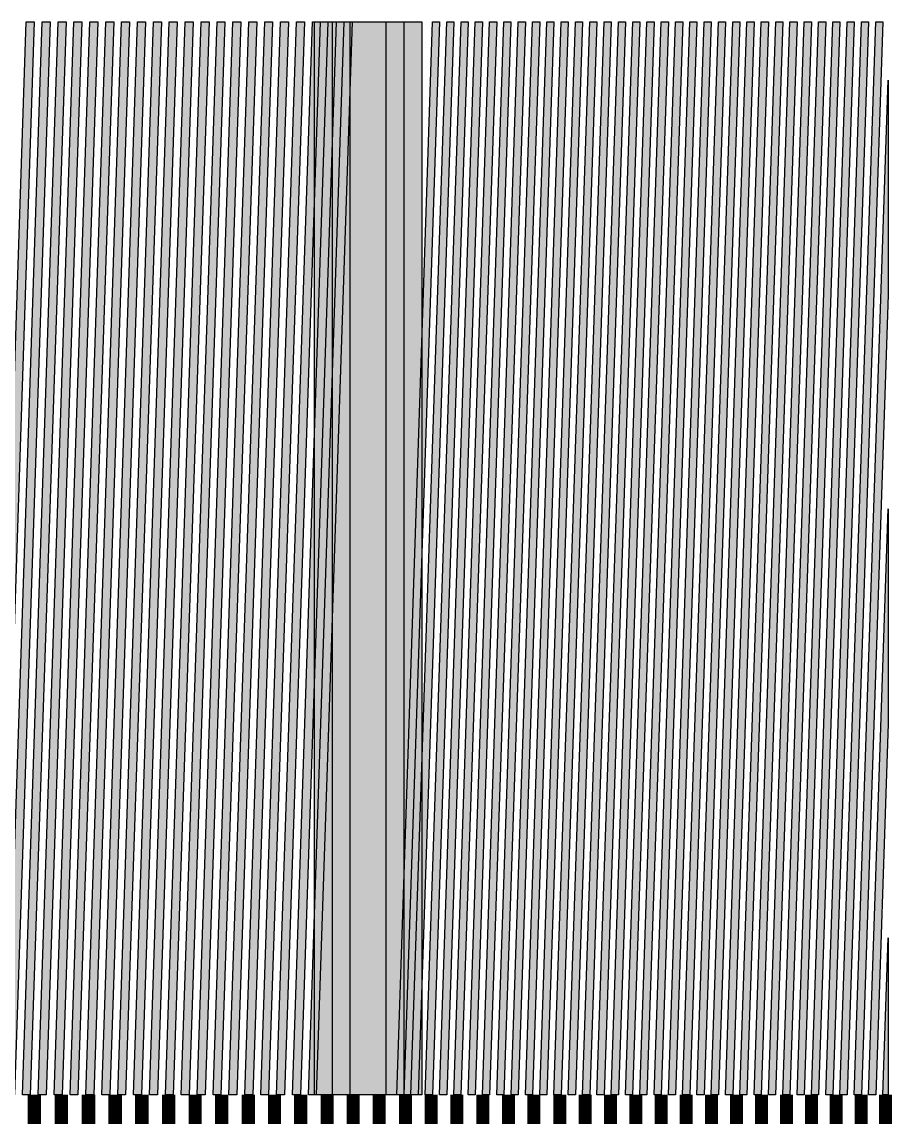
# Model space of a CAD drawing. Header units: millimetres. Extents: x 0 to 420, y 0 to 297.
# Drawn here: x 240.76 to 250.8, y 67.8 to 80.44 of the extents above; entities that cross this region are included whole.
import ezdxf

# ---------------------------------------------------------------- set-up
doc = ezdxf.new("R2010")
doc.units = ezdxf.units.MM
doc.layers.add('PERIPHERY', color=7, linetype='Continuous')

msp = doc.modelspace()

# ---------------------------------------------------------------- hatches: boundary and pattern name
at = {"layer": 'PERIPHERY', "true_color": 0x000000}
h = msp.add_hatch(color=7, dxfattribs=at)
h.dxf.hatch_style = 1
h.paths.add_polyline_path([(240.81, 80.438), (240.902, 80.438), (240.49, 68.062), (240.398, 68.062), (240.81, 80.438)])
h = msp.add_hatch(color=7, dxfattribs=at)
h.dxf.hatch_style = 1
h.paths.add_polyline_path([(240.994, 80.438), (241.085, 80.438), (240.673, 68.062), (240.581, 68.062), (240.994, 80.438)])
h = msp.add_hatch(color=7, dxfattribs=at)
h.dxf.hatch_style = 1
h.paths.add_polyline_path([(241.177, 80.438), (241.269, 80.438), (240.856, 68.062), (240.765, 68.062), (241.177, 80.438)])
h = msp.add_hatch(color=7, dxfattribs=at)
h.dxf.hatch_style = 1
h.paths.add_polyline_path([(241.36, 80.438), (241.452, 80.438), (241.04, 68.062), (240.948, 68.062), (241.36, 80.438)])
h = msp.add_hatch(color=7, dxfattribs=at)
h.dxf.hatch_style = 1
h.paths.add_polyline_path([(241.544, 80.438), (241.636, 80.438), (241.223, 68.062), (241.131, 68.062), (241.544, 80.438)])
h = msp.add_hatch(color=7, dxfattribs=at)
h.dxf.hatch_style = 1
h.paths.add_polyline_path([(241.727, 80.438), (241.819, 80.438), (241.406, 68.062), (241.314, 68.062), (241.727, 80.438)])
h = msp.add_hatch(color=7, dxfattribs=at)
h.dxf.hatch_style = 1
h.paths.add_polyline_path([(241.91, 80.438), (242.002, 80.438), (241.589, 68.062), (241.498, 68.062), (241.91, 80.438)])
h = msp.add_hatch(color=7, dxfattribs=at)
h.dxf.hatch_style = 1
h.paths.add_polyline_path([(242.093, 80.438), (242.185, 80.438), (241.772, 68.062), (241.681, 68.062), (242.093, 80.438)])
h = msp.add_hatch(color=7, dxfattribs=at)
h.dxf.hatch_style = 1
h.paths.add_polyline_path([(242.277, 80.438), (242.368, 80.438), (241.956, 68.062), (241.864, 68.062), (242.277, 80.438)])
h = msp.add_hatch(color=7, dxfattribs=at)
h.dxf.hatch_style = 1
h.paths.add_polyline_path([(242.46, 80.438), (242.552, 80.438), (242.139, 68.062), (242.048, 68.062), (242.46, 80.438)])
h = msp.add_hatch(color=7, dxfattribs=at)
h.dxf.hatch_style = 1
h.paths.add_polyline_path([(242.643, 80.438), (242.735, 80.438), (242.323, 68.062), (242.231, 68.062), (242.643, 80.438)])
h = msp.add_hatch(color=7, dxfattribs=at)
h.dxf.hatch_style = 1
h.paths.add_polyline_path([(242.827, 80.438), (242.919, 80.438), (242.506, 68.062), (242.414, 68.062), (242.827, 80.438)])
h = msp.add_hatch(color=7, dxfattribs=at)
h.dxf.hatch_style = 1
h.paths.add_polyline_path([(243.01, 80.438), (243.102, 80.438), (242.689, 68.062), (242.598, 68.062), (243.01, 80.438)])
h = msp.add_hatch(color=7, dxfattribs=at)
h.dxf.hatch_style = 1
h.paths.add_polyline_path([(243.193, 80.438), (243.285, 80.438), (242.873, 68.062), (242.781, 68.062), (243.193, 80.438)])
h = msp.add_hatch(color=7, dxfattribs=at)
h.dxf.hatch_style = 1
h.paths.add_polyline_path([(243.377, 80.438), (243.469, 80.438), (243.056, 68.062), (242.964, 68.062), (243.377, 80.438)])
h = msp.add_hatch(color=7, dxfattribs=at)
h.dxf.hatch_style = 1
h.paths.add_polyline_path([(243.56, 80.438), (243.652, 80.438), (243.239, 68.062), (243.148, 68.062), (243.56, 80.438)])
h = msp.add_hatch(color=7, dxfattribs=at)
h.dxf.hatch_style = 1
h.paths.add_polyline_path([(243.744, 80.438), (243.835, 80.438), (243.423, 68.062), (243.331, 68.062), (243.744, 80.438)])
h = msp.add_hatch(color=7, dxfattribs=at)
h.dxf.hatch_style = 1
h.paths.add_polyline_path([(243.927, 80.438), (244.019, 80.438), (243.606, 68.062), (243.514, 68.062), (243.927, 80.438)])
h = msp.add_hatch(color=7, dxfattribs=at)
h.dxf.hatch_style = 1
h.paths.add_polyline_path([(244.11, 80.438), (244.202, 80.438), (243.789, 68.062), (243.698, 68.062), (244.11, 80.438)])
h = msp.add_hatch(color=7, dxfattribs=at)
h.dxf.hatch_style = 1
h.paths.add_polyline_path([(244.293, 80.438), (244.385, 80.438), (243.972, 68.062), (243.881, 68.062), (244.293, 80.438)])
h = msp.add_hatch(color=7, dxfattribs=at)
h.dxf.hatch_style = 1
h.paths.add_polyline_path([(244.476, 80.438), (244.568, 80.438), (244.155, 68.062), (244.064, 68.062), (244.476, 80.438)])
h = msp.add_hatch(color=7, dxfattribs=at)
h.dxf.hatch_style = 1
h.paths.add_polyline_path([(244.134, 80.438), (244.959, 80.438), (244.959, 68.062), (244.134, 68.062), (244.134, 80.438)])
h = msp.add_hatch(color=7, dxfattribs=at)
h.dxf.hatch_style = 1
h.paths.add_polyline_path([(244.341, 80.438), (245.166, 80.438), (245.166, 68.062), (244.341, 68.062), (244.341, 80.438)])
h = msp.add_hatch(color=7, dxfattribs=at)
h.dxf.hatch_style = 1
h.paths.add_polyline_path([(244.548, 80.438), (245.373, 80.438), (245.373, 68.062), (244.548, 68.062), (244.548, 80.438)])
h = msp.add_hatch(color=7, dxfattribs=at)
h.dxf.hatch_style = 1
h.paths.add_polyline_path([(245.496, 80.438), (245.578, 80.438), (245.166, 68.062), (245.083, 68.062), (245.496, 80.438)])
h = msp.add_hatch(color=7, dxfattribs=at)
h.dxf.hatch_style = 1
h.paths.add_polyline_path([(245.661, 80.438), (245.743, 80.438), (245.331, 68.062), (245.248, 68.062), (245.661, 80.438)])
h = msp.add_hatch(color=7, dxfattribs=at)
h.dxf.hatch_style = 1
h.paths.add_polyline_path([(245.826, 80.438), (245.908, 80.438), (245.496, 68.062), (245.413, 68.062), (245.826, 80.438)])
h = msp.add_hatch(color=7, dxfattribs=at)
h.dxf.hatch_style = 1
h.paths.add_polyline_path([(245.99, 80.438), (246.073, 80.438), (245.66, 68.062), (245.578, 68.062), (245.99, 80.438)])
h = msp.add_hatch(color=7, dxfattribs=at)
h.dxf.hatch_style = 1
h.paths.add_polyline_path([(246.155, 80.438), (246.238, 80.438), (245.825, 68.062), (245.743, 68.062), (246.155, 80.438)])
h = msp.add_hatch(color=7, dxfattribs=at)
h.dxf.hatch_style = 1
h.paths.add_polyline_path([(246.32, 80.438), (246.402, 80.438), (245.99, 68.062), (245.908, 68.062), (246.32, 80.438)])
h = msp.add_hatch(color=7, dxfattribs=at)
h.dxf.hatch_style = 1
h.paths.add_polyline_path([(246.485, 80.438), (246.568, 80.438), (246.155, 68.062), (246.073, 68.062), (246.485, 80.438)])
h = msp.add_hatch(color=7, dxfattribs=at)
h.dxf.hatch_style = 1
h.paths.add_polyline_path([(246.65, 80.438), (246.733, 80.438), (246.32, 68.062), (246.238, 68.062), (246.65, 80.438)])
h = msp.add_hatch(color=7, dxfattribs=at)
h.dxf.hatch_style = 1
h.paths.add_polyline_path([(246.815, 80.438), (246.898, 80.438), (246.485, 68.062), (246.403, 68.062), (246.815, 80.438)])
h = msp.add_hatch(color=7, dxfattribs=at)
h.dxf.hatch_style = 1
h.paths.add_polyline_path([(246.98, 80.438), (247.063, 80.438), (246.65, 68.062), (246.568, 68.062), (246.98, 80.438)])
h = msp.add_hatch(color=7, dxfattribs=at)
h.dxf.hatch_style = 1
h.paths.add_polyline_path([(247.145, 80.438), (247.228, 80.438), (246.815, 68.062), (246.733, 68.062), (247.145, 80.438)])
h = msp.add_hatch(color=7, dxfattribs=at)
h.dxf.hatch_style = 1
h.paths.add_polyline_path([(247.31, 80.438), (247.393, 80.438), (246.98, 68.062), (246.898, 68.062), (247.31, 80.438)])
h = msp.add_hatch(color=7, dxfattribs=at)
h.dxf.hatch_style = 1
h.paths.add_polyline_path([(247.476, 80.438), (247.558, 80.438), (247.146, 68.062), (247.063, 68.062), (247.476, 80.438)])
h = msp.add_hatch(color=7, dxfattribs=at)
h.dxf.hatch_style = 1
h.paths.add_polyline_path([(247.641, 80.438), (247.723, 80.438), (247.311, 68.062), (247.228, 68.062), (247.641, 80.438)])
h = msp.add_hatch(color=7, dxfattribs=at)
h.dxf.hatch_style = 1
h.paths.add_polyline_path([(247.806, 80.438), (247.888, 80.438), (247.476, 68.062), (247.393, 68.062), (247.806, 80.438)])
h = msp.add_hatch(color=7, dxfattribs=at)
h.dxf.hatch_style = 1
h.paths.add_polyline_path([(247.971, 80.438), (248.053, 80.438), (247.641, 68.062), (247.558, 68.062), (247.971, 80.438)])
h = msp.add_hatch(color=7, dxfattribs=at)
h.dxf.hatch_style = 1
h.paths.add_polyline_path([(248.135, 80.438), (248.218, 80.438), (247.805, 68.062), (247.723, 68.062), (248.135, 80.438)])
h = msp.add_hatch(color=7, dxfattribs=at)
h.dxf.hatch_style = 1
h.paths.add_polyline_path([(248.3, 80.438), (248.383, 80.438), (247.97, 68.062), (247.888, 68.062), (248.3, 80.438)])
h = msp.add_hatch(color=7, dxfattribs=at)
h.dxf.hatch_style = 1
h.paths.add_polyline_path([(248.465, 80.438), (248.548, 80.438), (248.135, 68.062), (248.053, 68.062), (248.465, 80.438)])
h = msp.add_hatch(color=7, dxfattribs=at)
h.dxf.hatch_style = 1
h.paths.add_polyline_path([(248.63, 80.438), (248.713, 80.438), (248.3, 68.062), (248.218, 68.062), (248.63, 80.438)])
h = msp.add_hatch(color=7, dxfattribs=at)
h.dxf.hatch_style = 1
h.paths.add_polyline_path([(248.795, 80.438), (248.878, 80.438), (248.465, 68.062), (248.382, 68.062), (248.795, 80.438)])
h = msp.add_hatch(color=7, dxfattribs=at)
h.dxf.hatch_style = 1
h.paths.add_polyline_path([(248.961, 80.438), (249.043, 80.438), (248.631, 68.062), (248.548, 68.062), (248.961, 80.438)])
h = msp.add_hatch(color=7, dxfattribs=at)
h.dxf.hatch_style = 1
h.paths.add_polyline_path([(249.125, 80.438), (249.208, 80.438), (248.795, 68.062), (248.713, 68.062), (249.125, 80.438)])
h = msp.add_hatch(color=7, dxfattribs=at)
h.dxf.hatch_style = 1
h.paths.add_polyline_path([(249.29, 80.438), (249.373, 80.438), (248.96, 68.062), (248.878, 68.062), (249.29, 80.438)])
h = msp.add_hatch(color=7, dxfattribs=at)
h.dxf.hatch_style = 1
h.paths.add_polyline_path([(249.456, 80.438), (249.538, 80.438), (249.125, 68.062), (249.043, 68.062), (249.456, 80.438)])
h = msp.add_hatch(color=7, dxfattribs=at)
h.dxf.hatch_style = 1
h.paths.add_polyline_path([(249.62, 80.438), (249.703, 80.438), (249.29, 68.062), (249.208, 68.062), (249.62, 80.438)])
h = msp.add_hatch(color=7, dxfattribs=at)
h.dxf.hatch_style = 1
h.paths.add_polyline_path([(249.785, 80.438), (249.868, 80.438), (249.455, 68.062), (249.373, 68.062), (249.785, 80.438)])
h = msp.add_hatch(color=7, dxfattribs=at)
h.dxf.hatch_style = 1
h.paths.add_polyline_path([(249.951, 80.438), (250.033, 80.438), (249.621, 68.062), (249.538, 68.062), (249.951, 80.438)])
h = msp.add_hatch(color=7, dxfattribs=at)
h.dxf.hatch_style = 1
h.paths.add_polyline_path([(250.116, 80.438), (250.198, 80.438), (249.786, 68.062), (249.703, 68.062), (250.116, 80.438)])
h = msp.add_hatch(color=7, dxfattribs=at)
h.dxf.hatch_style = 1
h.paths.add_polyline_path([(250.281, 80.438), (250.363, 80.438), (249.951, 68.062), (249.868, 68.062), (250.281, 80.438)])
h = msp.add_hatch(color=7, dxfattribs=at)
h.dxf.hatch_style = 1
h.paths.add_polyline_path([(250.446, 80.438), (250.528, 80.438), (250.116, 68.062), (250.034, 68.062), (250.446, 80.438)])
h = msp.add_hatch(color=7, dxfattribs=at)
h.dxf.hatch_style = 1
h.paths.add_polyline_path([(250.611, 80.438), (250.693, 80.438), (250.281, 68.062), (250.198, 68.062), (250.611, 80.438)])
h = msp.add_hatch(color=7, dxfattribs=at)
h.dxf.hatch_style = 1
h.paths.add_polyline_path([(250.753, 79.764), (250.753, 77.292), (250.446, 68.062), (250.363, 68.062), (250.753, 79.764)])
h = msp.add_hatch(color=7, dxfattribs=at)
h.dxf.hatch_style = 1
h.paths.add_polyline_path([(250.753, 74.82), (250.753, 72.346), (250.61, 68.062), (250.528, 68.062), (250.753, 74.82)])
h = msp.add_hatch(color=7, dxfattribs=at)
h.dxf.hatch_style = 1
h.paths.add_polyline_path([(250.753, 69.873), (250.753, 68.062), (250.693, 68.062), (250.753, 69.873)])

# ---------------------------------------------------------------- linework, layer by layer
at = {"layer": 'PERIPHERY', "color": 250}
for points in [[(240.81, 80.438), (240.902, 80.438), (240.49, 68.062), (240.398, 68.062), (240.81, 80.438)], [(240.994, 80.438), (241.085, 80.438), (240.673, 68.062), (240.581, 68.062), (240.994, 80.438)], [(241.177, 80.438), (241.269, 80.438), (240.856, 68.062), (240.765, 68.062), (241.177, 80.438)], [(241.36, 80.438), (241.452, 80.438), (241.04, 68.062), (240.948, 68.062), (241.36, 80.438)], [(241.544, 80.438), (241.636, 80.438), (241.223, 68.062), (241.131, 68.062), (241.544, 80.438)], [(241.727, 80.438), (241.819, 80.438), (241.406, 68.062), (241.314, 68.062), (241.727, 80.438)], [(241.91, 80.438), (242.002, 80.438), (241.589, 68.062), (241.498, 68.062), (241.91, 80.438)], [(242.093, 80.438), (242.185, 80.438), (241.772, 68.062), (241.681, 68.062), (242.093, 80.438)], [(242.277, 80.438), (242.368, 80.438), (241.956, 68.062), (241.864, 68.062), (242.277, 80.438)], [(242.46, 80.438), (242.552, 80.438), (242.139, 68.062), (242.048, 68.062), (242.46, 80.438)], [(242.643, 80.438), (242.735, 80.438), (242.323, 68.062), (242.231, 68.062), (242.643, 80.438)], [(242.827, 80.438), (242.919, 80.438), (242.506, 68.062), (242.414, 68.062), (242.827, 80.438)], [(243.01, 80.438), (243.102, 80.438), (242.689, 68.062), (242.598, 68.062), (243.01, 80.438)], [(243.193, 80.438), (243.285, 80.438), (242.873, 68.062), (242.781, 68.062), (243.193, 80.438)], [(243.377, 80.438), (243.469, 80.438), (243.056, 68.062), (242.964, 68.062), (243.377, 80.438)], [(243.56, 80.438), (243.652, 80.438), (243.239, 68.062), (243.148, 68.062), (243.56, 80.438)], [(243.744, 80.438), (243.835, 80.438), (243.423, 68.062), (243.331, 68.062), (243.744, 80.438)], [(243.927, 80.438), (244.019, 80.438), (243.606, 68.062), (243.514, 68.062), (243.927, 80.438)], [(244.11, 80.438), (244.202, 80.438), (243.789, 68.062), (243.698, 68.062), (244.11, 80.438)], [(244.293, 80.438), (244.385, 80.438), (243.972, 68.062), (243.881, 68.062), (244.293, 80.438)], [(244.476, 80.438), (244.568, 80.438), (244.155, 68.062), (244.064, 68.062), (244.476, 80.438)], [(244.134, 80.438), (244.959, 80.438), (244.959, 68.062), (244.134, 68.062), (244.134, 80.438)], [(244.341, 80.438), (245.166, 80.438), (245.166, 68.062), (244.341, 68.062), (244.341, 80.438)], [(244.548, 80.438), (245.373, 80.438), (245.373, 68.062), (244.548, 68.062), (244.548, 80.438)], [(245.496, 80.438), (245.578, 80.438), (245.166, 68.062), (245.083, 68.062), (245.496, 80.438)], [(245.661, 80.438), (245.743, 80.438), (245.331, 68.062), (245.248, 68.062), (245.661, 80.438)], [(245.826, 80.438), (245.908, 80.438), (245.496, 68.062), (245.413, 68.062), (245.826, 80.438)], [(245.99, 80.438), (246.073, 80.438), (245.66, 68.062), (245.578, 68.062), (245.99, 80.438)], [(246.155, 80.438), (246.238, 80.438), (245.825, 68.062), (245.743, 68.062), (246.155, 80.438)], [(246.32, 80.438), (246.402, 80.438), (245.99, 68.062), (245.908, 68.062), (246.32, 80.438)], [(246.485, 80.438), (246.568, 80.438), (246.155, 68.062), (246.073, 68.062), (246.485, 80.438)], [(246.65, 80.438), (246.733, 80.438), (246.32, 68.062), (246.238, 68.062), (246.65, 80.438)], [(246.815, 80.438), (246.898, 80.438), (246.485, 68.062), (246.403, 68.062), (246.815, 80.438)], [(246.98, 80.438), (247.063, 80.438), (246.65, 68.062), (246.568, 68.062), (246.98, 80.438)], [(247.145, 80.438), (247.228, 80.438), (246.815, 68.062), (246.733, 68.062), (247.145, 80.438)], [(247.31, 80.438), (247.393, 80.438), (246.98, 68.062), (246.898, 68.062), (247.31, 80.438)], [(247.476, 80.438), (247.558, 80.438), (247.146, 68.062), (247.063, 68.062), (247.476, 80.438)], [(247.641, 80.438), (247.723, 80.438), (247.311, 68.062), (247.228, 68.062), (247.641, 80.438)], [(247.806, 80.438), (247.888, 80.438), (247.476, 68.062), (247.393, 68.062), (247.806, 80.438)], [(247.971, 80.438), (248.053, 80.438), (247.641, 68.062), (247.558, 68.062), (247.971, 80.438)], [(248.135, 80.438), (248.218, 80.438), (247.805, 68.062), (247.723, 68.062), (248.135, 80.438)], [(248.3, 80.438), (248.383, 80.438), (247.97, 68.062), (247.888, 68.062), (248.3, 80.438)], [(248.465, 80.438), (248.548, 80.438), (248.135, 68.062), (248.053, 68.062), (248.465, 80.438)], [(248.63, 80.438), (248.713, 80.438), (248.3, 68.062), (248.218, 68.062), (248.63, 80.438)], [(248.795, 80.438), (248.878, 80.438), (248.465, 68.062), (248.382, 68.062), (248.795, 80.438)], [(248.961, 80.438), (249.043, 80.438), (248.631, 68.062), (248.548, 68.062), (248.961, 80.438)], [(249.125, 80.438), (249.208, 80.438), (248.795, 68.062), (248.713, 68.062), (249.125, 80.438)], [(249.29, 80.438), (249.373, 80.438), (248.96, 68.062), (248.878, 68.062), (249.29, 80.438)], [(249.456, 80.438), (249.538, 80.438), (249.125, 68.062), (249.043, 68.062), (249.456, 80.438)], [(249.62, 80.438), (249.703, 80.438), (249.29, 68.062), (249.208, 68.062), (249.62, 80.438)], [(249.785, 80.438), (249.868, 80.438), (249.455, 68.062), (249.373, 68.062), (249.785, 80.438)], [(249.951, 80.438), (250.033, 80.438), (249.621, 68.062), (249.538, 68.062), (249.951, 80.438)], [(250.116, 80.438), (250.198, 80.438), (249.786, 68.062), (249.703, 68.062), (250.116, 80.438)], [(250.281, 80.438), (250.363, 80.438), (249.951, 68.062), (249.868, 68.062), (250.281, 80.438)], [(250.446, 80.438), (250.528, 80.438), (250.116, 68.062), (250.034, 68.062), (250.446, 80.438)], [(250.611, 80.438), (250.693, 80.438), (250.281, 68.062), (250.198, 68.062), (250.611, 80.438)], [(250.753, 79.764), (250.753, 77.292), (250.446, 68.062), (250.363, 68.062), (250.753, 79.764)], [(250.753, 74.82), (250.753, 72.346), (250.61, 68.062), (250.528, 68.062), (250.753, 74.82)], [(250.753, 69.873), (250.753, 68.062), (250.693, 68.062), (250.753, 69.873)]]:
    msp.add_lwpolyline(points, close=True, dxfattribs=at)
at = {"layer": 'PERIPHERY', "color": 250, "lineweight": 35}
for points, const_width in [([(240.903, 68.062), (240.903, 55.687)], 0.156), ([(241.214, 68.062), (241.214, 55.687)], 0.156), ([(241.527, 68.062), (241.527, 55.687)], 0.155), ([(241.835, 68.062), (241.835, 55.687)], 0.155), ([(242.143, 68.062), (242.143, 55.687)], 0.155), ([(242.453, 68.062), (242.453, 55.687)], 0.153), ([(242.758, 68.062), (242.758, 55.687)], 0.153), ([(243.063, 68.062), (243.063, 55.687)], 0.153), ([(243.371, 68.062), (243.371, 55.687)], 0.152), ([(243.673, 68.062), (243.673, 55.687)], 0.152), ([(243.976, 68.062), (243.976, 55.687)], 0.152), ([(244.281, 68.062), (244.281, 55.687)], 0.151), ([(244.581, 68.062), (244.581, 55.687)], 0.151), ([(244.88, 68.062), (244.88, 55.687)], 0.151), ([(245.183, 68.062), (245.183, 55.687)], 0.15), ([(245.48, 68.062), (245.48, 55.687)], 0.15), ([(245.777, 68.062), (245.777, 55.687)], 0.15), ([(246.077, 68.062), (246.077, 55.687)], 0.15), ([(246.372, 68.062), (246.372, 55.687)], 0.15), ([(246.667, 68.062), (246.667, 55.687)], 0.15), ([(246.964, 68.062), (246.964, 55.687)], 0.15), ([(247.257, 68.062), (247.257, 55.687)], 0.15), ([(247.549, 68.062), (247.549, 55.687)], 0.15), ([(247.844, 68.062), (247.844, 55.687)], 0.15), ([(248.134, 68.062), (248.134, 55.687)], 0.15), ([(248.424, 68.062), (248.424, 55.687)], 0.15), ([(248.717, 68.062), (248.717, 55.687)], 0.15), ([(249.005, 68.062), (249.005, 55.687)], 0.15), ([(249.292, 68.062), (249.292, 55.687)], 0.15), ([(249.582, 68.062), (249.582, 55.687)], 0.15), ([(249.868, 68.062), (249.868, 55.687)], 0.15), ([(250.153, 68.062), (250.153, 55.687)], 0.15), ([(250.441, 68.062), (250.441, 55.687)], 0.15), ([(250.724, 68.062), (250.724, 55.687)], 0.15)]:
    msp.add_lwpolyline(points, dxfattribs=dict(at, const_width=const_width))
at = {"layer": 'PERIPHERY', "color": 250, "true_color": 0x000000}
for points in [[(240.81, 80.438), (240.398, 68.062), (240.49, 68.062)], [(240.49, 68.062), (240.902, 80.438), (240.81, 80.438)], [(240.994, 80.438), (240.581, 68.062), (240.673, 68.062)], [(240.673, 68.062), (241.085, 80.438), (240.994, 80.438)], [(241.177, 80.438), (240.765, 68.062), (240.856, 68.062)], [(240.856, 68.062), (241.269, 80.438), (241.177, 80.438)], [(241.36, 80.438), (240.948, 68.062), (241.04, 68.062)], [(241.04, 68.062), (241.452, 80.438), (241.36, 80.438)], [(241.544, 80.438), (241.131, 68.062), (241.223, 68.062)], [(241.223, 68.062), (241.636, 80.438), (241.544, 80.438)], [(241.727, 80.438), (241.314, 68.062), (241.406, 68.062)], [(241.406, 68.062), (241.819, 80.438), (241.727, 80.438)], [(241.91, 80.438), (241.498, 68.062), (241.589, 68.062)], [(241.589, 68.062), (242.002, 80.438), (241.91, 80.438)], [(242.093, 80.438), (241.681, 68.062), (241.772, 68.062)], [(241.772, 68.062), (242.185, 80.438), (242.093, 80.438)], [(242.277, 80.438), (241.864, 68.062), (241.956, 68.062)], [(241.956, 68.062), (242.368, 80.438), (242.277, 80.438)], [(242.46, 80.438), (242.048, 68.062), (242.139, 68.062)], [(242.139, 68.062), (242.552, 80.438), (242.46, 80.438)], [(242.643, 80.438), (242.231, 68.062), (242.323, 68.062)], [(242.323, 68.062), (242.735, 80.438), (242.643, 80.438)], [(242.827, 80.438), (242.414, 68.062), (242.506, 68.062)], [(242.506, 68.062), (242.919, 80.438), (242.827, 80.438)], [(243.01, 80.438), (242.598, 68.062), (242.689, 68.062)], [(242.689, 68.062), (243.102, 80.438), (243.01, 80.438)], [(243.193, 80.438), (242.781, 68.062), (242.873, 68.062)], [(242.873, 68.062), (243.285, 80.438), (243.193, 80.438)], [(243.377, 80.438), (242.964, 68.062), (243.056, 68.062)], [(243.056, 68.062), (243.469, 80.438), (243.377, 80.438)], [(243.56, 80.438), (243.148, 68.062), (243.239, 68.062)], [(243.239, 68.062), (243.652, 80.438), (243.56, 80.438)], [(243.744, 80.438), (243.331, 68.062), (243.423, 68.062)], [(243.423, 68.062), (243.835, 80.438), (243.744, 80.438)], [(243.927, 80.438), (243.514, 68.062), (243.606, 68.062)], [(243.606, 68.062), (244.019, 80.438), (243.927, 80.438)], [(244.11, 80.438), (243.698, 68.062), (243.789, 68.062)], [(243.789, 68.062), (244.202, 80.438), (244.11, 80.438)], [(244.293, 80.438), (243.881, 68.062), (243.972, 68.062)], [(243.972, 68.062), (244.385, 80.438), (244.293, 80.438)], [(244.476, 80.438), (244.064, 68.062), (244.155, 68.062)], [(244.134, 80.438), (244.134, 68.062), (244.959, 68.062)], [(244.959, 68.062), (244.959, 80.438), (244.134, 80.438)], [(244.155, 68.062), (244.568, 80.438), (244.476, 80.438)], [(244.341, 80.438), (244.341, 68.062), (245.166, 68.062)], [(245.166, 68.062), (245.166, 80.438), (244.341, 80.438)], [(244.548, 80.438), (244.548, 68.062), (245.373, 68.062)], [(245.373, 68.062), (245.373, 80.438), (244.548, 80.438)], [(245.496, 80.438), (245.083, 68.062), (245.166, 68.062)], [(245.166, 68.062), (245.578, 80.438), (245.496, 80.438)], [(245.661, 80.438), (245.248, 68.062), (245.331, 68.062)], [(245.331, 68.062), (245.743, 80.438), (245.661, 80.438)], [(245.826, 80.438), (245.413, 68.062), (245.496, 68.062)], [(245.496, 68.062), (245.908, 80.438), (245.826, 80.438)], [(245.99, 80.438), (245.578, 68.062), (245.66, 68.062)], [(245.66, 68.062), (246.073, 80.438), (245.99, 80.438)], [(246.155, 80.438), (245.743, 68.062), (245.825, 68.062)], [(245.825, 68.062), (246.238, 80.438), (246.155, 80.438)], [(246.32, 80.438), (245.908, 68.062), (245.99, 68.062)], [(245.99, 68.062), (246.402, 80.438), (246.32, 80.438)], [(246.485, 80.438), (246.073, 68.062), (246.155, 68.062)], [(246.155, 68.062), (246.568, 80.438), (246.485, 80.438)], [(246.65, 80.438), (246.238, 68.062), (246.32, 68.062)], [(246.32, 68.062), (246.733, 80.438), (246.65, 80.438)], [(246.815, 80.438), (246.403, 68.062), (246.485, 68.062)], [(246.485, 68.062), (246.898, 80.438), (246.815, 80.438)], [(246.98, 80.438), (246.568, 68.062), (246.65, 68.062)], [(246.65, 68.062), (247.063, 80.438), (246.98, 80.438)], [(247.145, 80.438), (246.733, 68.062), (246.815, 68.062)], [(246.815, 68.062), (247.228, 80.438), (247.145, 80.438)], [(247.31, 80.438), (246.898, 68.062), (246.98, 68.062)], [(246.98, 68.062), (247.393, 80.438), (247.31, 80.438)], [(247.476, 80.438), (247.063, 68.062), (247.146, 68.062)], [(247.146, 68.062), (247.558, 80.438), (247.476, 80.438)], [(247.641, 80.438), (247.228, 68.062), (247.311, 68.062)], [(247.311, 68.062), (247.723, 80.438), (247.641, 80.438)], [(247.806, 80.438), (247.393, 68.062), (247.476, 68.062)], [(247.476, 68.062), (247.888, 80.438), (247.806, 80.438)], [(247.971, 80.438), (247.558, 68.062), (247.641, 68.062)], [(247.641, 68.062), (248.053, 80.438), (247.971, 80.438)], [(248.135, 80.438), (247.723, 68.062), (247.805, 68.062)], [(247.805, 68.062), (248.218, 80.438), (248.135, 80.438)], [(248.3, 80.438), (247.888, 68.062), (247.97, 68.062)], [(247.97, 68.062), (248.383, 80.438), (248.3, 80.438)], [(248.465, 80.438), (248.053, 68.062), (248.135, 68.062)], [(248.135, 68.062), (248.548, 80.438), (248.465, 80.438)], [(248.63, 80.438), (248.218, 68.062), (248.3, 68.062)], [(248.3, 68.062), (248.713, 80.438), (248.63, 80.438)], [(248.795, 80.438), (248.382, 68.062), (248.465, 68.062)], [(248.465, 68.062), (248.878, 80.438), (248.795, 80.438)], [(248.961, 80.438), (248.548, 68.062), (248.631, 68.062)], [(248.631, 68.062), (249.043, 80.438), (248.961, 80.438)], [(249.125, 80.438), (248.713, 68.062), (248.795, 68.062)], [(248.795, 68.062), (249.208, 80.438), (249.125, 80.438)], [(249.29, 80.438), (248.878, 68.062), (248.96, 68.062)], [(248.96, 68.062), (249.373, 80.438), (249.29, 80.438)], [(249.456, 80.438), (249.043, 68.062), (249.125, 68.062)], [(249.125, 68.062), (249.538, 80.438), (249.456, 80.438)], [(249.62, 80.438), (249.208, 68.062), (249.29, 68.062)], [(249.29, 68.062), (249.703, 80.438), (249.62, 80.438)], [(249.785, 80.438), (249.373, 68.062), (249.455, 68.062)], [(249.455, 68.062), (249.868, 80.438), (249.785, 80.438)], [(249.951, 80.438), (249.538, 68.062), (249.621, 68.062)], [(249.621, 68.062), (250.033, 80.438), (249.951, 80.438)], [(250.116, 80.438), (249.703, 68.062), (249.786, 68.062)], [(249.786, 68.062), (250.198, 80.438), (250.116, 80.438)], [(250.281, 80.438), (249.868, 68.062), (249.951, 68.062)], [(249.951, 68.062), (250.363, 80.438), (250.281, 80.438)], [(250.446, 80.438), (250.034, 68.062), (250.116, 68.062)], [(250.116, 68.062), (250.528, 80.438), (250.446, 80.438)], [(250.611, 80.438), (250.198, 68.062), (250.281, 68.062)], [(250.281, 68.062), (250.693, 80.438), (250.611, 80.438)], [(250.753, 79.764), (250.363, 68.062), (250.446, 68.062)], [(250.446, 68.062), (250.753, 77.292), (250.753, 79.764)], [(250.753, 74.82), (250.528, 68.062), (250.61, 68.062)], [(250.61, 68.062), (250.753, 72.346), (250.753, 74.82)], [(250.693, 68.062), (250.753, 68.062), (250.753, 69.873)]]:
    msp.add_solid(points, dxfattribs=at)

doc.saveas('drawing.dxf')
